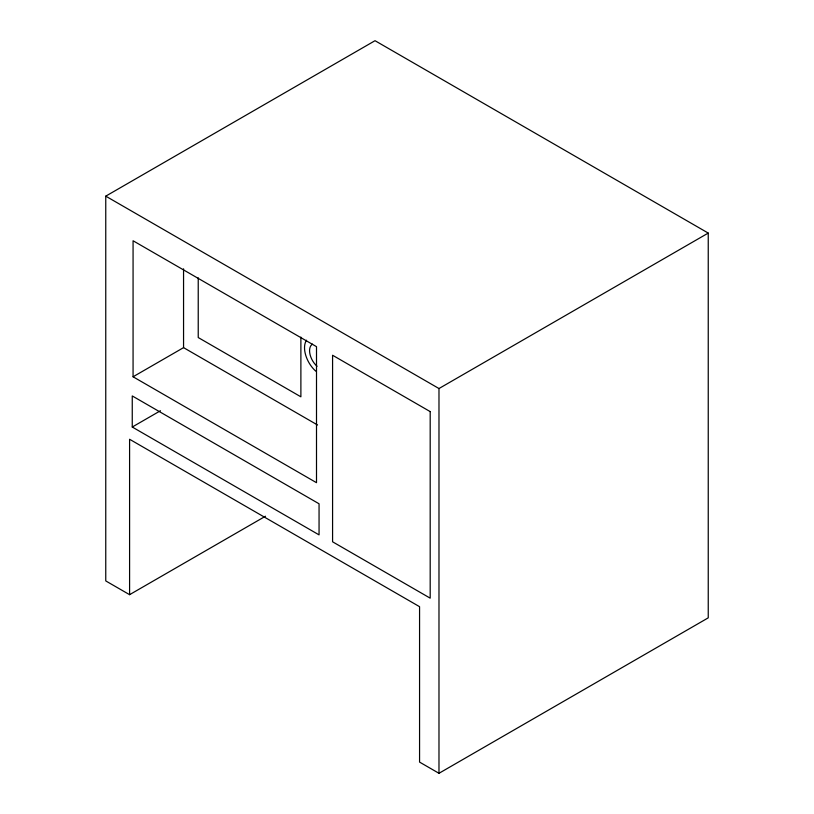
<?xml version="1.0" encoding="UTF-8"?>
<svg xmlns="http://www.w3.org/2000/svg" width="814" height="814" viewBox="0 0 814 814"><rect width="100%" height="100%" fill="white"/><g stroke="black" fill="none" stroke-linecap="round" stroke-linejoin="round"><path stroke-width="1.22" d="M105.759 196.154L375.02 40.7L708.241 233.079L708.241 617.846L438.98 773.3L419.566 762.097L419.566 606.684L129.589 439.265L129.589 594.678L105.759 580.921L105.759 196.154L438.98 388.532L708.241 233.079M133.069 376.78L316.504 482.692L316.504 346.662L133.069 240.761L133.069 376.78L183.557 347.639L317.562 425M132.255 427.024L319.057 534.879L319.057 503.785L132.255 395.94L132.255 427.024L160.48 410.734M129.589 594.678L265.476 516.229M438.98 388.532L438.98 773.3M300.885 337.098L300.885 396.815L198.229 337.545L198.229 277.828M183.557 268.813L183.557 347.639M315.751 371.143A21.418 12.363 60 0 1 306.552 340.201M317.053 366.269A14.276 8.242 60 0 1 312.525 344.149M430.189 411.599L332.58 355.25L332.58 541.798L430.189 598.158L430.189 411.599"/></g></svg>
